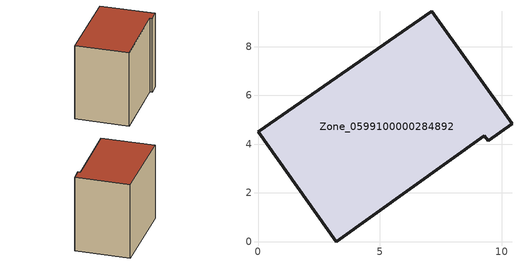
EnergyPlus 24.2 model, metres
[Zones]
Zone_0599100000284892
 floor ground (C_G): 9.29,4.34 3.21,0 0,4.5 7.13,9.44 10.42,4.83 9.44,4.13 z0
 wall outside (C_F): 7.13,9.44 0,4.5 3.21,0 9.29,4.34 9.44,4.13 10.42,4.83 7.13,9.44 z0:8.11
 roof outside (C_R): 9.44,4.13 10.42,4.83 7.13,9.44 0,4.5 3.21,0 9.29,4.34 z8.11
[BUILDING]
Pand.0599100000284892: North Axis=0; Terrain=City; Loads Convergence Tolerance Value=0.04; Temperature Convergence Tolerance Value=0.4; Solar Distribution=FullExterior; Maximum Number of Warmup Days=25; Minimum Number of Warmup Days=1
[Site:Location]
Rotterdam.The.Hague.AP_ZH_NLD Design_Conditions: Latitude=51.96; Longitude=4.45; Time Zone=1; Elevation=-4.5
[SITE:GROUNDTEMPERATURE:BUILDINGSURFACE]
18, 18, 18, 18, 18, 18, 18, 18, 18, 18, 18, 18
[MATERIAL] Thermal Absorptance=0.9; Solar Absorptance=0.7; Visible Absorptance=0.7
Name | Roughness | Thickness | Conductivity | Density | Specific Heat
G.TI.1975-1991 | MediumSmooth | 0.15 | 0.288461 | 540 | 1210
F.TI.1975-1991 | Rough | 0.3 | 0.230769 | 1920 | 840
R.TI.1975-1991 | MediumRough | 0.2 | 0.153846 | 1500 | 1000
[CONSTRUCTION]
C_G: G.TI.1975-1991
C_F: F.TI.1975-1991
C_R: R.TI.1975-1991
[ZONE]
Zone_0599100000284892: Type=1; Multiplier=1; Ceiling Height=Autocalculate; Volume=Autocalculate; Floor Area=autocalculate; Part of Total Floor Area=Yes
[ZONEINFILTRATION:DESIGNFLOWRATE]
Infil_Zone_0599100000284892: Zone or ZoneList or Space or SpaceList=Zone_0599100000284892; Schedule=AlwaysOn; Design Flow Rate Calculation Method=Flow/Area; Flow Rate per Floor Area=0.003; Constant Term Coefficient=1; Temperature Term Coefficient=0; Velocity Term Coefficient=0; Velocity Squared Term Coefficient=0
[HVACTEMPLATE:ZONE:IDEALLOADSAIRSYSTEM]
Zone_0599100000284892: Maximum Heating Supply Air Temperature=50; Minimum Cooling Supply Air Temperature=13; Maximum Heating Supply Air Humidity Ratio=0.0156; Minimum Cooling Supply Air Humidity Ratio=0.0077; Heating Limit=NoLimit; Cooling Limit=NoLimit; Dehumidification Control Type=ConstantSensibleHeatRatio; Cooling Sensible Heat Ratio=0.7; Dehumidification Setpoint=60; Humidification Control Type=None; Humidification Setpoint=30; Outdoor Air Method=None; Outdoor Air Flow Rate per Person=0.00944; Outdoor Air Flow Rate per Zone Floor Area=0; Outdoor Air Flow Rate per Zone=0; Demand Controlled Ventilation Type=None; Outdoor Air Economizer Type=NoEconomizer; Heat Recovery Type=None; Sensible Heat Recovery Effectiveness=0.7; Latent Heat Recovery Effectiveness=0.65
[ZONECONTROL:THERMOSTAT]
ThermostatControl_Zone_0599100000284892: Zone or ZoneList=Zone_0599100000284892; Control Type Schedule=DualSetpointControlType; Control 1=Thermostat_Zone_0599100000284892; Temperature Difference Between Cutout And Setpoint=0
[THERMOSTATSETPOINT:DUALSETPOINT]
Thermostat_Zone_0599100000284892: Heating Setpoint Temperature Schedule=HeatingSetpoint_Zone_0599100000284892; Cooling Setpoint Temperature Schedule=CoolingSetpoint_Zone_0599100000284892
[SCHEDULE:COMPACT]
HeatingSetpoint_Zone_0599100000284892: Through: 12/31, For: AllDays, Until: 24:00, 21
CoolingSetpoint_Zone_0599100000284892: Through: 12/31, For: AllDays, Until: 24:00, 24
DualSetpointControlType: Through: 12/31, For: AllDays, Until: 24:00, 4
AlwaysOn: Through: 12/31, For: AllDays, Until: 24:00, 1
